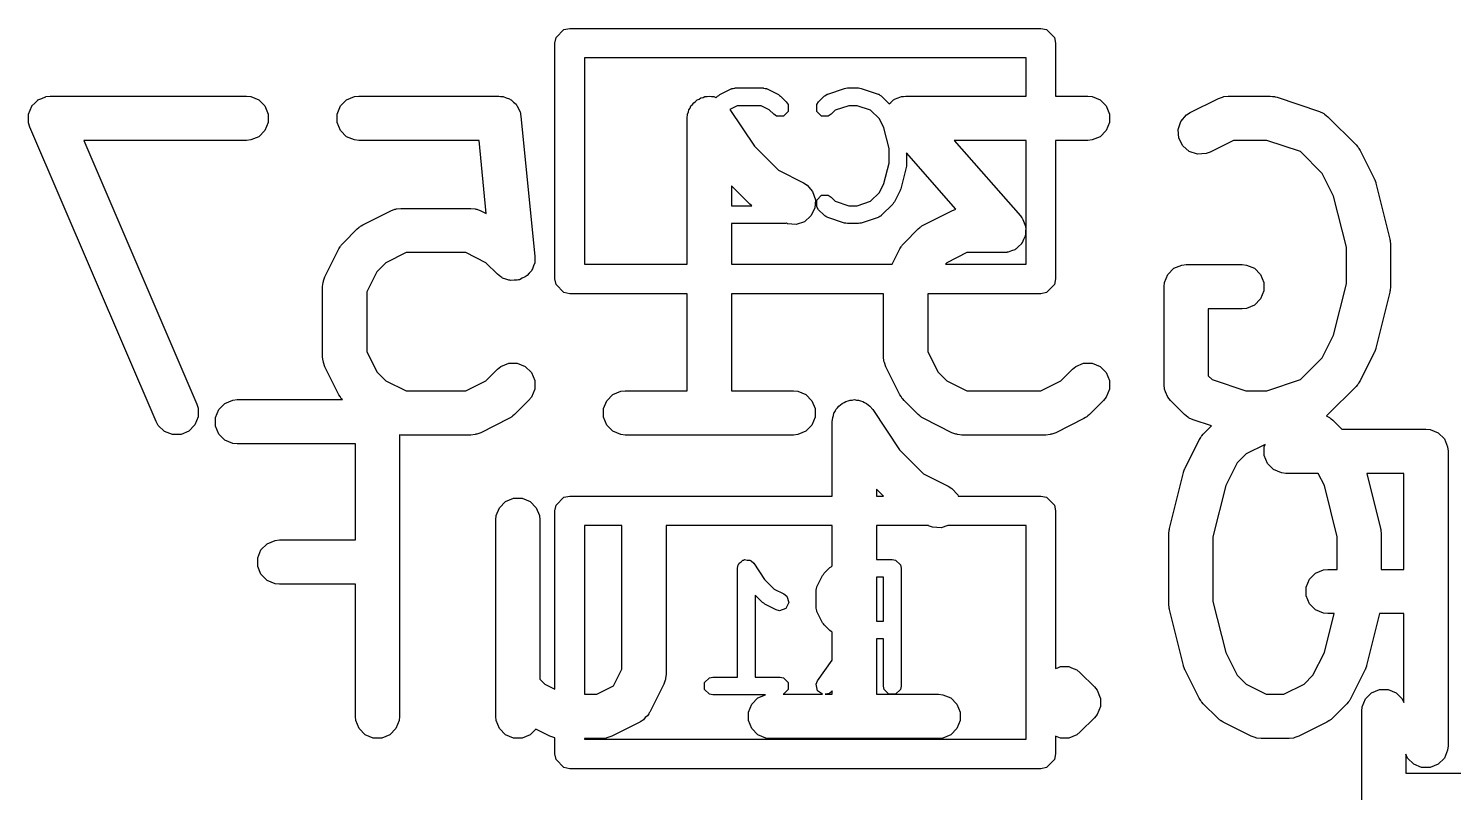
# Model space of a CAD drawing. Header units: inches. Extents: x 4.98 to 6.65, y -4.98 to -3.32.
# Drawn here: x 5.4135 to 5.604, y -3.7143 to -3.6122 of the extents above; entities that cross this region are included whole.
import ezdxf

# ---------------------------------------------------------------- set-up
doc = ezdxf.new("R2010")
doc.units = ezdxf.units.IN
doc.header["$MEASUREMENT"] = 0
doc.layers.add('BLACK', color=250, linetype='CONTINUOUS')

msp = doc.modelspace()

# ---------------------------------------------------------------- linework, layer by layer
at = {"layer": 'BLACK', "linetype": 'CONTINUOUS'}
for p, q in [((5.48386, -3.61417), (5.48401, -3.61342)), ((5.48401, -3.61342), (5.48507, -3.61235)), ((5.48507, -3.61235), (5.48583, -3.6122)), ((5.48583, -3.6122), (5.54882, -3.6122)), ((5.54882, -3.6122), (5.54957, -3.61235)), ((5.54957, -3.61235), (5.55064, -3.61342)), ((5.55064, -3.61342), (5.55079, -3.61417)), ((5.48386, -3.64567), (5.48386, -3.61417)), ((5.55079, -3.61417), (5.55079, -3.62125)), ((5.4878, -3.61614), (5.4878, -3.6437)), ((5.54685, -3.61614), (5.4878, -3.61614)), ((5.54685, -3.62125), (5.54685, -3.61614)), ((5.41526, -3.62154), (5.41577, -3.62132)), ((5.41577, -3.62132), (5.41579, -3.62132)), ((5.41579, -3.62132), (5.41581, -3.62131)), ((5.41581, -3.62131), (5.41639, -3.62125)), ((5.41639, -3.62125), (5.44263, -3.62125)), ((5.44263, -3.62125), (5.44321, -3.62131)), ((5.44321, -3.62131), (5.44427, -3.62175)), ((5.45599, -3.62175), (5.45705, -3.62131)), ((5.45705, -3.62131), (5.45763, -3.62125)), ((5.45763, -3.62125), (5.47638, -3.62125)), ((5.47638, -3.62125), (5.47659, -3.62127)), ((5.47659, -3.62127), (5.47666, -3.62127)), ((5.47666, -3.62127), (5.47673, -3.62129)), ((5.47673, -3.62129), (5.47695, -3.62131)), ((5.47695, -3.62131), (5.47735, -3.62147)), ((5.50337, -3.62148), (5.50366, -3.62142)), ((5.50366, -3.62142), (5.50392, -3.62131)), ((5.50392, -3.62131), (5.50422, -3.62131)), ((5.50422, -3.62131), (5.5045, -3.62125)), ((5.5045, -3.62125), (5.50479, -3.62131)), ((5.50479, -3.62131), (5.50508, -3.62131)), ((5.50508, -3.62131), (5.50535, -3.62142)), ((5.50535, -3.62142), (5.50543, -3.62144)), ((5.50543, -3.62144), (5.50561, -3.62125)), ((5.50561, -3.62125), (5.50577, -3.62115)), ((5.50577, -3.62115), (5.50592, -3.62103)), ((5.50592, -3.62103), (5.50742, -3.62028)), ((5.50742, -3.62028), (5.50748, -3.62026)), ((5.50748, -3.62026), (5.5075, -3.62024)), ((5.5075, -3.62024), (5.50768, -3.62021)), ((5.50768, -3.62021), (5.50787, -3.62016)), ((5.50787, -3.62016), (5.50789, -3.62017)), ((5.50789, -3.62017), (5.50795, -3.62015)), ((5.50795, -3.62015), (5.5117, -3.62015)), ((5.5117, -3.62015), (5.51176, -3.62017)), ((5.51176, -3.62017), (5.51178, -3.62016)), ((5.51178, -3.62016), (5.51196, -3.62021)), ((5.51196, -3.62021), (5.51215, -3.62024)), ((5.51215, -3.62024), (5.51217, -3.62026)), ((5.51217, -3.62026), (5.51223, -3.62028)), ((5.51223, -3.62028), (5.51373, -3.62103)), ((5.51373, -3.62103), (5.51388, -3.62115)), ((5.51388, -3.62115), (5.51403, -3.62125)), ((5.51403, -3.62125), (5.51478, -3.622)), ((5.51911, -3.622), (5.51986, -3.62125)), ((5.51986, -3.62125), (5.51991, -3.62122)), ((5.51991, -3.62122), (5.51992, -3.62119)), ((5.51992, -3.62119), (5.52009, -3.6211)), ((5.52009, -3.6211), (5.52025, -3.62099)), ((5.52025, -3.62099), (5.52027, -3.62099)), ((5.52027, -3.62099), (5.52032, -3.62097)), ((5.52032, -3.62097), (5.52257, -3.62022)), ((5.52257, -3.62022), (5.52276, -3.62019)), ((5.52276, -3.62019), (5.52295, -3.62015)), ((5.52295, -3.62015), (5.52445, -3.62015)), ((5.52445, -3.62015), (5.52463, -3.62019)), ((5.52463, -3.62019), (5.52482, -3.62022)), ((5.52482, -3.62022), (5.52707, -3.62097)), ((5.52707, -3.62097), (5.52712, -3.62099)), ((5.52712, -3.62099), (5.52715, -3.62099)), ((5.52715, -3.62099), (5.52731, -3.6211)), ((5.52731, -3.6211), (5.52747, -3.62119)), ((5.52747, -3.62119), (5.52748, -3.62122)), ((5.52748, -3.62122), (5.52753, -3.62125)), ((5.52753, -3.62125), (5.52856, -3.62227)), ((5.52973, -3.62149), (5.53017, -3.62131)), ((5.53017, -3.62131), (5.53031, -3.6213)), ((5.53031, -3.6213), (5.53036, -3.62128)), ((5.53036, -3.62128), (5.53044, -3.62128)), ((5.53044, -3.62128), (5.53075, -3.62125)), ((5.53075, -3.62125), (5.54685, -3.62125)), ((5.55079, -3.62125), (5.55512, -3.62125)), ((5.55512, -3.62125), (5.55569, -3.62131)), ((5.55569, -3.62131), (5.55676, -3.62175)), ((5.57255, -3.62156), (5.57309, -3.62136)), ((5.57309, -3.62136), (5.57319, -3.62135)), ((5.57319, -3.62135), (5.57329, -3.62131)), ((5.57329, -3.62131), (5.57387, -3.62125)), ((5.57387, -3.62125), (5.57949, -3.62125)), ((5.57949, -3.62125), (5.57978, -3.62128)), ((5.57978, -3.62128), (5.57986, -3.62128)), ((5.57986, -3.62128), (5.57996, -3.6213)), ((5.57996, -3.6213), (5.58007, -3.62131)), ((5.58007, -3.62131), (5.58014, -3.62134)), ((5.58014, -3.62134), (5.58042, -3.6214)), ((5.58042, -3.6214), (5.58605, -3.62328)), ((5.41349, -3.62363), (5.4137, -3.62311)), ((5.4137, -3.62311), (5.41391, -3.6226)), ((5.41391, -3.6226), (5.41392, -3.62258)), ((5.41392, -3.62258), (5.41393, -3.62256)), ((5.41393, -3.62256), (5.41432, -3.62217)), ((5.41432, -3.62217), (5.41472, -3.62177)), ((5.41472, -3.62177), (5.41473, -3.62176)), ((5.41473, -3.62176), (5.41474, -3.62175)), ((5.41474, -3.62175), (5.41526, -3.62154)), ((5.44427, -3.62175), (5.44509, -3.62256)), ((5.44509, -3.62256), (5.44553, -3.62363)), ((5.45473, -3.62363), (5.45518, -3.62256)), ((5.45518, -3.62256), (5.45599, -3.62175)), ((5.47735, -3.62147), (5.47777, -3.6216)), ((5.47777, -3.6216), (5.47788, -3.62169)), ((5.47788, -3.62169), (5.47802, -3.62175)), ((5.47802, -3.62175), (5.47832, -3.62206)), ((5.47832, -3.62206), (5.47866, -3.62233)), ((5.47866, -3.62233), (5.47873, -3.62246)), ((5.47873, -3.62246), (5.47883, -3.62256)), ((5.47883, -3.62256), (5.479, -3.62296)), ((5.479, -3.62296), (5.4792, -3.62334)), ((5.50172, -3.62336), (5.50177, -3.62307)), ((5.50177, -3.62307), (5.50193, -3.62283)), ((5.50193, -3.62283), (5.50204, -3.62256)), ((5.50204, -3.62256), (5.50225, -3.62236)), ((5.50225, -3.62236), (5.50241, -3.62212)), ((5.50241, -3.62212), (5.50265, -3.62195)), ((5.50265, -3.62195), (5.50286, -3.62175)), ((5.50286, -3.62175), (5.50313, -3.62164)), ((5.50313, -3.62164), (5.50337, -3.62148)), ((5.50823, -3.62252), (5.50725, -3.62301)), ((5.50725, -3.62301), (5.51054, -3.62795)), ((5.51142, -3.62252), (5.50823, -3.62252)), ((5.5125, -3.62306), (5.51142, -3.62252)), ((5.51311, -3.62367), (5.5125, -3.62306)), ((5.51504, -3.62329), (5.5144, -3.62393)), ((5.51478, -3.622), (5.51504, -3.62238)), ((5.51504, -3.62238), (5.51504, -3.62329)), ((5.51886, -3.62238), (5.51911, -3.622)), ((5.51886, -3.62329), (5.51886, -3.62238)), ((5.5195, -3.62393), (5.51886, -3.62329)), ((5.52134, -3.62312), (5.52078, -3.62367)), ((5.52314, -3.62252), (5.52134, -3.62312)), ((5.52426, -3.62252), (5.52314, -3.62252)), ((5.52606, -3.62312), (5.52426, -3.62252)), ((5.52723, -3.62429), (5.52606, -3.62312)), ((5.52856, -3.62227), (5.52877, -3.62209)), ((5.52877, -3.62209), (5.52911, -3.62175)), ((5.52911, -3.62175), (5.5292, -3.62171)), ((5.5292, -3.62171), (5.52927, -3.62165)), ((5.52927, -3.62165), (5.52973, -3.62149)), ((5.55676, -3.62175), (5.55757, -3.62256)), ((5.55757, -3.62256), (5.55801, -3.62363)), ((5.5688, -3.62344), (5.57255, -3.62156)), ((5.58605, -3.62328), (5.58658, -3.62351)), ((5.41348, -3.62366), (5.41349, -3.62365)), ((5.41349, -3.62422), (5.41348, -3.62366)), ((5.41349, -3.62365), (5.41349, -3.62363)), ((5.41349, -3.62478), (5.41349, -3.62422)), ((5.4135, -3.6248), (5.41349, -3.62478)), ((5.4135, -3.62482), (5.4135, -3.6248)), ((5.41367, -3.62537), (5.4135, -3.62482)), ((5.44553, -3.62478), (5.44509, -3.62585)), ((5.44553, -3.62363), (5.44553, -3.62478)), ((5.45473, -3.62478), (5.45473, -3.62363)), ((5.45518, -3.62585), (5.45473, -3.62478)), ((5.4792, -3.62334), (5.47925, -3.62356)), ((5.47925, -3.62356), (5.47927, -3.62363)), ((5.47927, -3.62363), (5.47927, -3.6237)), ((5.47927, -3.6237), (5.47932, -3.62391)), ((5.47932, -3.62391), (5.48119, -3.64266)), ((5.50155, -3.6242), (5.5016, -3.62363)), ((5.50155, -3.62421), (5.50155, -3.6242)), ((5.50155, -3.6242), (5.50155, -3.6242)), ((5.50155, -3.6242), (5.50155, -3.6242)), ((5.50155, -3.6437), (5.50155, -3.62421)), ((5.5016, -3.62363), (5.50172, -3.62336)), ((5.5135, -3.62393), (5.51311, -3.62367)), ((5.5144, -3.62393), (5.5135, -3.62393)), ((5.5204, -3.62393), (5.5195, -3.62393)), ((5.52078, -3.62367), (5.5204, -3.62393)), ((5.52783, -3.6255), (5.52723, -3.62429)), ((5.55801, -3.62478), (5.55757, -3.62585)), ((5.55801, -3.62363), (5.55801, -3.62478)), ((5.56719, -3.62571), (5.56755, -3.62462)), ((5.56755, -3.62462), (5.56831, -3.62375)), ((5.56831, -3.62375), (5.5688, -3.62344)), ((5.58658, -3.62351), (5.58666, -3.62358)), ((5.58666, -3.62358), (5.58675, -3.62363)), ((5.58675, -3.62363), (5.5872, -3.62399)), ((5.5872, -3.62399), (5.59095, -3.62774)), ((5.43054, -3.66474), (5.41367, -3.62537)), ((5.44321, -3.6271), (5.44263, -3.62716)), ((5.44427, -3.62666), (5.44321, -3.6271)), ((5.44509, -3.62585), (5.44427, -3.62666)), ((5.45599, -3.62666), (5.45518, -3.62585)), ((5.45705, -3.6271), (5.45599, -3.62666)), ((5.45763, -3.62716), (5.45705, -3.6271)), ((5.52852, -3.62823), (5.52783, -3.6255)), ((5.55569, -3.6271), (5.55512, -3.62716)), ((5.55676, -3.62666), (5.55569, -3.6271)), ((5.55757, -3.62585), (5.55676, -3.62666)), ((5.56727, -3.62686), (5.56719, -3.62571)), ((5.56778, -3.62789), (5.56727, -3.62686)), ((5.44263, -3.62716), (5.42086, -3.62716)), ((5.42086, -3.62716), (5.43597, -3.66241)), ((5.47371, -3.62716), (5.45763, -3.62716)), ((5.47468, -3.63693), (5.47371, -3.62716)), ((5.51054, -3.62795), (5.51375, -3.63115)), ((5.52852, -3.63019), (5.52852, -3.62823)), ((5.53746, -3.63636), (5.53088, -3.62884)), ((5.53088, -3.62884), (5.53088, -3.63033)), ((5.53725, -3.62716), (5.54609, -3.63726)), ((5.54685, -3.62716), (5.53725, -3.62716)), ((5.54685, -3.6437), (5.54685, -3.62716)), ((5.55512, -3.62716), (5.55079, -3.62716)), ((5.55079, -3.62716), (5.55079, -3.64567)), ((5.56865, -3.62865), (5.56778, -3.62789)), ((5.56975, -3.62901), (5.56865, -3.62865)), ((5.5709, -3.62893), (5.56975, -3.62901)), ((5.57144, -3.62872), (5.5709, -3.62893)), ((5.57456, -3.62716), (5.57144, -3.62872)), ((5.57901, -3.62716), (5.57456, -3.62716)), ((5.58352, -3.62866), (5.57901, -3.62716)), ((5.58644, -3.63158), (5.58352, -3.62866)), ((5.59095, -3.62774), (5.59114, -3.62797)), ((5.59114, -3.62797), (5.5912, -3.62802)), ((5.5912, -3.62802), (5.59125, -3.62811)), ((5.59125, -3.62811), (5.59132, -3.62819)), ((5.59132, -3.62819), (5.59135, -3.62826)), ((5.59135, -3.62826), (5.5915, -3.62851)), ((5.5915, -3.62851), (5.59338, -3.63226)), ((5.52783, -3.63292), (5.52852, -3.63019)), ((5.53084, -3.63062), (5.53009, -3.63362)), ((5.53085, -3.63048), (5.53084, -3.63062)), ((5.53088, -3.63033), (5.53085, -3.63048)), ((5.51375, -3.63115), (5.51707, -3.63281)), ((5.51707, -3.63281), (5.51756, -3.63312)), ((5.58795, -3.63461), (5.58644, -3.63158)), ((5.59338, -3.63226), (5.5934, -3.6323)), ((5.5934, -3.6323), (5.59341, -3.63232)), ((5.59341, -3.63232), (5.59349, -3.63256)), ((5.59349, -3.63256), (5.59359, -3.6328)), ((5.59359, -3.6328), (5.59359, -3.63282)), ((5.59359, -3.63282), (5.5936, -3.63286)), ((5.5936, -3.63286), (5.59548, -3.64036)), ((5.50991, -3.63567), (5.50745, -3.63321)), ((5.50745, -3.63321), (5.50745, -3.6359)), ((5.51756, -3.63312), (5.51831, -3.63399)), ((5.51831, -3.63399), (5.51868, -3.63508)), ((5.51886, -3.63513), (5.5195, -3.63449)), ((5.5195, -3.63449), (5.5204, -3.63449)), ((5.5204, -3.63449), (5.52078, -3.63475)), ((5.52078, -3.63475), (5.52134, -3.6353)), ((5.52606, -3.6353), (5.52723, -3.63413)), ((5.52723, -3.63413), (5.52783, -3.63292)), ((5.53, -3.63386), (5.52925, -3.63536)), ((5.53004, -3.63374), (5.53, -3.63386)), ((5.53009, -3.63362), (5.53004, -3.63374)), ((5.58966, -3.64144), (5.58795, -3.63461)), ((5.45818, -3.63844), (5.46193, -3.63656)), ((5.46193, -3.63656), (5.46247, -3.63636)), ((5.46247, -3.63636), (5.46258, -3.63635)), ((5.46258, -3.63635), (5.46268, -3.63631)), ((5.46268, -3.63631), (5.46325, -3.63625)), ((5.46325, -3.63625), (5.47263, -3.63625)), ((5.47263, -3.63625), (5.4732, -3.63631)), ((5.4732, -3.63631), (5.4733, -3.63635)), ((5.4733, -3.63635), (5.47341, -3.63636)), ((5.47341, -3.63636), (5.47395, -3.63656)), ((5.47395, -3.63656), (5.47468, -3.63693)), ((5.50745, -3.6359), (5.51018, -3.6359)), ((5.51014, -3.63585), (5.50991, -3.63567)), ((5.51018, -3.6359), (5.51014, -3.63585)), ((5.5186, -3.63623), (5.51808, -3.63726)), ((5.51868, -3.63508), (5.5186, -3.63623)), ((5.51886, -3.63604), (5.51886, -3.63513)), ((5.51911, -3.63642), (5.51886, -3.63604)), ((5.51986, -3.63717), (5.51911, -3.63642)), ((5.52134, -3.6353), (5.52314, -3.6359)), ((5.52314, -3.6359), (5.52426, -3.6359)), ((5.52426, -3.6359), (5.52606, -3.6353)), ((5.52903, -3.63567), (5.52753, -3.63717)), ((5.52914, -3.63551), (5.52903, -3.63567)), ((5.52925, -3.63536), (5.52914, -3.63551)), ((5.53318, -3.63844), (5.53692, -3.63656)), ((5.53692, -3.63656), (5.53746, -3.63636)), ((5.45794, -3.63859), (5.45818, -3.63844)), ((5.5147, -3.63826), (5.50745, -3.63826)), ((5.50745, -3.63826), (5.50745, -3.6437)), ((5.51481, -3.63824), (5.5147, -3.63826)), ((5.51497, -3.6383), (5.51481, -3.63824)), ((5.51612, -3.63838), (5.51497, -3.6383)), ((5.51721, -3.63802), (5.51612, -3.63838)), ((5.51808, -3.63726), (5.51721, -3.63802)), ((5.51991, -3.6372), (5.51986, -3.63717)), ((5.51992, -3.63723), (5.51991, -3.6372)), ((5.52009, -3.63732), (5.51992, -3.63723)), ((5.52025, -3.63743), (5.52009, -3.63732)), ((5.52027, -3.63743), (5.52025, -3.63743)), ((5.52032, -3.63745), (5.52027, -3.63743)), ((5.52257, -3.6382), (5.52032, -3.63745)), ((5.52276, -3.63823), (5.52257, -3.6382)), ((5.52295, -3.63826), (5.52276, -3.63823)), ((5.52445, -3.63826), (5.52295, -3.63826)), ((5.52463, -3.63823), (5.52445, -3.63826)), ((5.52482, -3.6382), (5.52463, -3.63823)), ((5.52707, -3.63745), (5.52482, -3.6382)), ((5.52712, -3.63743), (5.52707, -3.63745)), ((5.52715, -3.63743), (5.52712, -3.63743)), ((5.52731, -3.63732), (5.52715, -3.63743)), ((5.52747, -3.63723), (5.52731, -3.63732)), ((5.52748, -3.6372), (5.52747, -3.63723)), ((5.52753, -3.63717), (5.52748, -3.6372)), ((5.53293, -3.63859), (5.53318, -3.63844)), ((5.54609, -3.63726), (5.54627, -3.63751)), ((5.54627, -3.63751), (5.54632, -3.63756)), ((5.54632, -3.63756), (5.54635, -3.63762)), ((5.54635, -3.63762), (5.54643, -3.63773)), ((5.54643, -3.63773), (5.54658, -3.63818)), ((5.54658, -3.63818), (5.54677, -3.63863)), ((5.45554, -3.64087), (5.45742, -3.63899)), ((5.45742, -3.63899), (5.45764, -3.6388)), ((5.45764, -3.6388), (5.45769, -3.63875)), ((5.45769, -3.63875), (5.45778, -3.63869)), ((5.45778, -3.63869), (5.45786, -3.63862)), ((5.45786, -3.63862), (5.45794, -3.63859)), ((5.53053, -3.64087), (5.53241, -3.63899)), ((5.53241, -3.63899), (5.53263, -3.6388)), ((5.53263, -3.6388), (5.53269, -3.63875)), ((5.53269, -3.63875), (5.53277, -3.63869)), ((5.53277, -3.63869), (5.53286, -3.63862)), ((5.53286, -3.63862), (5.53293, -3.63859)), ((5.54651, -3.6404), (5.54632, -3.64084)), ((5.54672, -3.63997), (5.54651, -3.6404)), ((5.54673, -3.63987), (5.54672, -3.63997)), ((5.54677, -3.63978), (5.54673, -3.63987)), ((5.54677, -3.63863), (5.54677, -3.63873)), ((5.54677, -3.63873), (5.5468, -3.63882)), ((5.5468, -3.63882), (5.54677, -3.6393)), ((5.54677, -3.6393), (5.54677, -3.63978)), ((5.59548, -3.64036), (5.59549, -3.64046)), ((5.59549, -3.64046), (5.59551, -3.6405)), ((5.45311, -3.64538), (5.45499, -3.64163)), ((5.45499, -3.64163), (5.45515, -3.64138)), ((5.45515, -3.64138), (5.45518, -3.64131)), ((5.45518, -3.64131), (5.45524, -3.64123)), ((5.45524, -3.64123), (5.4553, -3.64114)), ((5.4553, -3.64114), (5.45536, -3.64109)), ((5.45536, -3.64109), (5.45554, -3.64087)), ((5.46395, -3.64216), (5.46125, -3.64351)), ((5.47193, -3.64216), (5.46395, -3.64216)), ((5.47463, -3.64351), (5.47193, -3.64216)), ((5.52895, -3.6437), (5.52998, -3.64163)), ((5.52998, -3.64163), (5.53014, -3.64138)), ((5.53014, -3.64138), (5.53017, -3.64131)), ((5.53017, -3.64131), (5.53023, -3.64123)), ((5.53023, -3.64123), (5.53029, -3.64114)), ((5.53029, -3.64114), (5.53035, -3.64109)), ((5.53035, -3.64109), (5.53053, -3.64087)), ((5.53894, -3.64216), (5.53624, -3.64351)), ((5.54387, -3.64216), (5.53894, -3.64216)), ((5.54417, -3.64213), (5.54387, -3.64216)), ((5.54425, -3.64213), (5.54417, -3.64213)), ((5.5443, -3.64211), (5.54425, -3.64213)), ((5.54445, -3.6421), (5.5443, -3.64211)), ((5.54489, -3.64192), (5.54445, -3.6421)), ((5.54534, -3.64176), (5.54489, -3.64192)), ((5.54542, -3.6417), (5.54534, -3.64176)), ((5.54551, -3.64166), (5.54542, -3.6417)), ((5.54585, -3.64132), (5.54551, -3.64166)), ((5.54621, -3.641), (5.54585, -3.64132)), ((5.54625, -3.64091), (5.54621, -3.641)), ((5.54632, -3.64084), (5.54625, -3.64091)), ((5.58966, -3.64634), (5.58966, -3.64144)), ((5.59551, -3.6405), (5.59553, -3.64072)), ((5.59553, -3.64072), (5.59556, -3.64093)), ((5.59556, -3.64093), (5.59556, -3.64098)), ((5.59556, -3.64098), (5.59557, -3.64108)), ((5.59557, -3.64108), (5.59557, -3.6467)), ((5.46125, -3.64351), (5.46006, -3.6447)), ((5.47616, -3.64504), (5.47463, -3.64351)), ((5.48098, -3.64393), (5.48086, -3.64434)), ((5.48115, -3.64353), (5.48098, -3.64393)), ((5.48119, -3.64324), (5.48115, -3.64338)), ((5.48115, -3.64338), (5.48115, -3.64353)), ((5.48119, -3.64266), (5.48119, -3.64324)), ((5.4878, -3.6437), (5.50155, -3.6437)), ((5.50745, -3.6437), (5.52895, -3.6437)), ((5.53624, -3.64351), (5.53605, -3.6437)), ((5.53605, -3.6437), (5.54685, -3.6437)), ((5.56579, -3.64506), (5.5666, -3.64425)), ((5.5666, -3.64425), (5.56767, -3.64381)), ((5.56767, -3.64381), (5.56824, -3.64375)), ((5.56824, -3.64375), (5.57574, -3.64375)), ((5.57574, -3.64375), (5.57632, -3.64381)), ((5.57632, -3.64381), (5.57738, -3.64425)), ((5.57738, -3.64425), (5.5782, -3.64506)), ((5.4528, -3.6467), (5.45286, -3.64613)), ((5.45286, -3.64613), (5.4529, -3.64603)), ((5.4529, -3.64603), (5.45291, -3.64592)), ((5.45291, -3.64592), (5.45311, -3.64538)), ((5.46006, -3.6447), (5.45871, -3.6474)), ((5.47661, -3.64541), (5.47616, -3.64504)), ((5.47675, -3.64547), (5.47661, -3.64541)), ((5.47686, -3.64556), (5.47675, -3.64547)), ((5.47728, -3.64568), (5.47686, -3.64556)), ((5.47768, -3.64585), (5.47728, -3.64568)), ((5.47783, -3.64585), (5.47768, -3.64585)), ((5.47797, -3.64589), (5.47783, -3.64585)), ((5.4784, -3.64585), (5.47797, -3.64589)), ((5.47883, -3.64585), (5.4784, -3.64585)), ((5.47897, -3.64579), (5.47883, -3.64585)), ((5.47911, -3.64578), (5.47897, -3.64579)), ((5.47949, -3.64557), (5.47911, -3.64578)), ((5.47989, -3.64541), (5.47949, -3.64557)), ((5.48, -3.6453), (5.47989, -3.64541)), ((5.48013, -3.64523), (5.48, -3.6453)), ((5.4804, -3.6449), (5.48013, -3.64523)), ((5.48071, -3.64459), (5.4804, -3.6449)), ((5.48076, -3.64446), (5.48071, -3.64459)), ((5.48086, -3.64434), (5.48076, -3.64446)), ((5.48401, -3.64642), (5.48386, -3.64567)), ((5.55079, -3.64567), (5.55064, -3.64642)), ((5.56529, -3.6467), (5.56535, -3.64613)), ((5.56535, -3.64613), (5.56579, -3.64506)), ((5.5782, -3.64506), (5.57864, -3.64613)), ((5.57864, -3.64613), (5.57864, -3.64728)), ((5.4528, -3.65608), (5.4528, -3.6467)), ((5.45871, -3.6474), (5.45871, -3.65538)), ((5.48507, -3.64749), (5.48401, -3.64642)), ((5.48583, -3.64764), (5.48507, -3.64749)), ((5.50155, -3.64764), (5.48583, -3.64764)), ((5.50155, -3.66062), (5.50155, -3.64764)), ((5.52779, -3.64764), (5.50745, -3.64764)), ((5.50745, -3.64764), (5.50745, -3.66062)), ((5.52779, -3.65608), (5.52779, -3.64764)), ((5.54882, -3.64764), (5.5337, -3.64764)), ((5.5337, -3.64764), (5.5337, -3.65538)), ((5.54957, -3.64749), (5.54882, -3.64764)), ((5.55064, -3.64642), (5.54957, -3.64749)), ((5.56529, -3.65983), (5.56529, -3.6467)), ((5.57864, -3.64728), (5.5782, -3.64834)), ((5.58795, -3.65317), (5.58966, -3.64634)), ((5.59548, -3.64742), (5.5936, -3.65492)), ((5.59549, -3.64732), (5.59548, -3.64742)), ((5.59551, -3.64728), (5.59549, -3.64732)), ((5.59553, -3.64706), (5.59551, -3.64728)), ((5.59556, -3.64685), (5.59553, -3.64706)), ((5.59557, -3.6467), (5.59556, -3.6468)), ((5.59556, -3.6468), (5.59556, -3.64685)), ((5.57574, -3.64966), (5.57119, -3.64966)), ((5.57119, -3.64966), (5.57119, -3.6586)), ((5.57632, -3.6496), (5.57574, -3.64966)), ((5.57738, -3.64916), (5.57632, -3.6496)), ((5.5782, -3.64834), (5.57738, -3.64916)), ((5.58644, -3.6562), (5.58795, -3.65317)), ((5.45871, -3.65538), (5.46006, -3.65808)), ((5.5337, -3.65538), (5.53505, -3.65808)), ((5.59338, -3.65552), (5.5915, -3.65927)), ((5.5934, -3.65548), (5.59338, -3.65552)), ((5.59341, -3.65546), (5.5934, -3.65548)), ((5.59349, -3.65522), (5.59341, -3.65546)), ((5.59359, -3.65498), (5.59349, -3.65522)), ((5.5936, -3.65492), (5.59359, -3.65496)), ((5.59359, -3.65496), (5.59359, -3.65498)), ((5.45286, -3.65665), (5.4528, -3.65608)), ((5.4529, -3.65675), (5.45286, -3.65665)), ((5.45291, -3.65686), (5.4529, -3.65675)), ((5.45311, -3.6574), (5.45291, -3.65686)), ((5.45499, -3.66115), (5.45311, -3.6574)), ((5.47616, -3.65774), (5.47661, -3.65737)), ((5.47661, -3.65737), (5.47768, -3.65693)), ((5.47768, -3.65693), (5.47883, -3.65693)), ((5.47883, -3.65693), (5.47989, -3.65737)), ((5.47989, -3.65737), (5.48071, -3.65819)), ((5.52785, -3.65665), (5.52779, -3.65608)), ((5.52789, -3.65675), (5.52785, -3.65665)), ((5.5279, -3.65686), (5.52789, -3.65675)), ((5.52811, -3.6574), (5.5279, -3.65686)), ((5.52998, -3.66115), (5.52811, -3.6574)), ((5.55303, -3.65774), (5.55348, -3.65737)), ((5.55348, -3.65737), (5.55454, -3.65693)), ((5.55454, -3.65693), (5.55569, -3.65693)), ((5.55569, -3.65693), (5.55676, -3.65737)), ((5.55676, -3.65737), (5.55757, -3.65819)), ((5.58352, -3.65912), (5.58644, -3.6562)), ((5.46006, -3.65808), (5.46125, -3.65927)), ((5.46125, -3.65927), (5.46395, -3.66062)), ((5.47193, -3.66062), (5.47463, -3.65927)), ((5.47463, -3.65927), (5.47616, -3.65774)), ((5.48071, -3.65819), (5.48115, -3.65925)), ((5.48115, -3.65925), (5.48115, -3.6604)), ((5.53505, -3.65808), (5.53624, -3.65927)), ((5.53624, -3.65927), (5.53894, -3.66062)), ((5.5488, -3.66062), (5.55149, -3.65927)), ((5.55149, -3.65927), (5.55303, -3.65774)), ((5.55757, -3.65819), (5.55801, -3.65925)), ((5.55801, -3.65925), (5.55801, -3.6604)), ((5.57119, -3.6586), (5.57171, -3.65912)), ((5.57171, -3.65912), (5.57622, -3.66062)), ((5.57901, -3.66062), (5.58352, -3.65912)), ((5.59135, -3.65952), (5.59132, -3.65959)), ((5.5915, -3.65927), (5.59135, -3.65952)), ((5.45515, -3.66139), (5.45499, -3.66115)), ((5.45518, -3.66147), (5.45515, -3.66139)), ((5.46395, -3.66062), (5.47193, -3.66062)), ((5.48115, -3.6604), (5.48071, -3.66147)), ((5.4908, -3.66194), (5.49161, -3.66112)), ((5.49161, -3.66112), (5.49267, -3.66068)), ((5.49267, -3.66068), (5.49325, -3.66062)), ((5.49325, -3.66062), (5.50155, -3.66062)), ((5.50745, -3.66062), (5.51575, -3.66062)), ((5.51575, -3.66062), (5.51632, -3.66068)), ((5.51632, -3.66068), (5.51739, -3.66112)), ((5.51739, -3.66112), (5.5182, -3.66194)), ((5.53014, -3.66139), (5.52998, -3.66115)), ((5.53017, -3.66147), (5.53014, -3.66139)), ((5.53894, -3.66062), (5.5488, -3.66062)), ((5.55801, -3.6604), (5.55757, -3.66147)), ((5.56535, -3.6604), (5.56529, -3.65983)), ((5.5655, -3.66077), (5.56535, -3.6604)), ((5.56579, -3.66147), (5.5655, -3.66077)), ((5.57622, -3.66062), (5.57901, -3.66062)), ((5.59095, -3.66004), (5.5872, -3.66379)), ((5.59114, -3.65981), (5.59095, -3.66004)), ((5.5912, -3.65976), (5.59114, -3.65981)), ((5.59125, -3.65967), (5.5912, -3.65976)), ((5.59132, -3.65959), (5.59125, -3.65967)), ((5.43597, -3.66241), (5.43615, -3.66296)), ((5.43615, -3.66296), (5.43616, -3.66412)), ((5.4385, -3.66418), (5.43894, -3.66312)), ((5.43894, -3.66312), (5.43975, -3.6623)), ((5.43975, -3.6623), (5.44082, -3.66186)), ((5.44082, -3.66186), (5.44139, -3.6618)), ((5.44139, -3.6618), (5.45545, -3.6618)), ((5.45524, -3.66155), (5.45518, -3.66147)), ((5.4553, -3.66164), (5.45524, -3.66155)), ((5.45536, -3.66169), (5.4553, -3.66164)), ((5.45545, -3.6618), (5.45536, -3.66169)), ((5.48034, -3.66191), (5.47847, -3.66379)), ((5.48071, -3.66147), (5.48034, -3.66191)), ((5.49035, -3.663), (5.4908, -3.66194)), ((5.49035, -3.66415), (5.49035, -3.663)), ((5.5182, -3.66194), (5.51864, -3.663)), ((5.51864, -3.663), (5.51864, -3.66415)), ((5.52132, -3.66338), (5.52143, -3.66312)), ((5.52143, -3.66312), (5.52164, -3.66291)), ((5.52164, -3.66291), (5.5218, -3.66267)), ((5.5218, -3.66267), (5.52204, -3.66251)), ((5.52204, -3.66251), (5.52224, -3.6623)), ((5.52224, -3.6623), (5.52251, -3.66219)), ((5.52251, -3.66219), (5.52276, -3.66203)), ((5.52276, -3.66203), (5.52304, -3.66197)), ((5.52304, -3.66197), (5.52331, -3.66186)), ((5.52331, -3.66186), (5.5236, -3.66186)), ((5.5236, -3.66186), (5.52389, -3.6618)), ((5.52389, -3.6618), (5.52417, -3.66186)), ((5.52417, -3.66186), (5.52446, -3.66186)), ((5.52446, -3.66186), (5.52473, -3.66197)), ((5.52473, -3.66197), (5.52502, -3.66203)), ((5.52502, -3.66203), (5.52526, -3.66219)), ((5.52526, -3.66219), (5.52552, -3.6623)), ((5.52552, -3.6623), (5.52573, -3.66251)), ((5.52573, -3.66251), (5.52597, -3.66267)), ((5.52597, -3.66267), (5.52634, -3.66311)), ((5.52634, -3.66311), (5.52634, -3.66312)), ((5.52634, -3.66312), (5.52634, -3.66312)), ((5.52634, -3.66312), (5.52634, -3.66312)), ((5.52634, -3.66312), (5.52993, -3.6685)), ((5.53023, -3.66155), (5.53017, -3.66147)), ((5.53029, -3.66164), (5.53023, -3.66155)), ((5.53035, -3.66169), (5.53029, -3.66164)), ((5.53053, -3.66191), (5.53035, -3.66169)), ((5.53241, -3.66379), (5.53053, -3.66191)), ((5.55721, -3.66191), (5.55533, -3.66379)), ((5.55757, -3.66147), (5.55721, -3.66191)), ((5.56615, -3.66191), (5.56579, -3.66147)), ((5.56803, -3.66379), (5.56615, -3.66191)), ((5.43082, -3.66525), (5.43054, -3.66474)), ((5.43165, -3.66605), (5.43082, -3.66525)), ((5.43573, -3.66519), (5.43493, -3.66601)), ((5.43616, -3.66412), (5.43573, -3.66519)), ((5.4385, -3.66533), (5.4385, -3.66418)), ((5.4777, -3.66434), (5.47395, -3.66622)), ((5.47795, -3.66419), (5.4777, -3.66434)), ((5.47802, -3.66416), (5.47795, -3.66419)), ((5.4781, -3.66409), (5.47802, -3.66416)), ((5.47819, -3.66403), (5.4781, -3.66409)), ((5.47824, -3.66397), (5.47819, -3.66403)), ((5.47847, -3.66379), (5.47824, -3.66397)), ((5.4908, -3.66522), (5.49035, -3.66415)), ((5.49161, -3.66603), (5.4908, -3.66522)), ((5.5182, -3.66522), (5.51739, -3.66603)), ((5.51864, -3.66415), (5.5182, -3.66522)), ((5.52093, -3.66475), (5.52099, -3.66418)), ((5.52093, -3.66476), (5.52093, -3.66475)), ((5.52093, -3.66475), (5.52093, -3.66475)), ((5.52093, -3.66475), (5.52093, -3.66475)), ((5.52093, -3.6747), (5.52093, -3.66476)), ((5.52099, -3.66418), (5.5211, -3.66391)), ((5.5211, -3.66391), (5.52116, -3.66362)), ((5.52116, -3.66362), (5.52132, -3.66338)), ((5.53263, -3.66397), (5.53241, -3.66379)), ((5.53269, -3.66403), (5.53263, -3.66397)), ((5.53277, -3.66409), (5.53269, -3.66403)), ((5.53286, -3.66416), (5.53277, -3.66409)), ((5.53293, -3.66419), (5.53286, -3.66416)), ((5.53318, -3.66434), (5.53293, -3.66419)), ((5.53692, -3.66622), (5.53318, -3.66434)), ((5.55456, -3.66434), (5.55081, -3.66622)), ((5.55481, -3.66419), (5.55456, -3.66434)), ((5.55488, -3.66416), (5.55481, -3.66419)), ((5.55496, -3.66409), (5.55488, -3.66416)), ((5.55505, -3.66403), (5.55496, -3.66409)), ((5.5551, -3.66397), (5.55505, -3.66403)), ((5.55533, -3.66379), (5.5551, -3.66397)), ((5.56848, -3.66416), (5.56803, -3.66379)), ((5.56857, -3.6642), (5.56848, -3.66416)), ((5.56865, -3.66427), (5.56857, -3.6642)), ((5.56918, -3.6645), (5.56865, -3.66427)), ((5.57164, -3.66532), (5.56918, -3.6645)), ((5.5872, -3.66379), (5.587, -3.66395)), ((5.587, -3.66395), (5.58707, -3.66399)), ((5.58707, -3.66399), (5.58732, -3.66415)), ((5.58732, -3.66415), (5.58739, -3.66418)), ((5.58739, -3.66418), (5.58747, -3.66424)), ((5.58747, -3.66424), (5.58756, -3.6643)), ((5.58756, -3.6643), (5.58761, -3.66436)), ((5.58761, -3.66436), (5.58784, -3.66454)), ((5.58784, -3.66454), (5.58904, -3.66574)), ((5.43272, -3.66648), (5.43165, -3.66605)), ((5.43387, -3.66646), (5.43272, -3.66648)), ((5.43493, -3.66601), (5.43387, -3.66646)), ((5.43894, -3.6664), (5.4385, -3.66533)), ((5.43975, -3.66721), (5.43894, -3.6664)), ((5.46325, -3.66653), (5.4631, -3.66651)), ((5.4631, -3.66651), (5.4631, -3.70413)), ((5.47263, -3.66653), (5.46325, -3.66653)), ((5.4732, -3.66647), (5.47263, -3.66653)), ((5.4733, -3.66643), (5.4732, -3.66647)), ((5.47341, -3.66642), (5.4733, -3.66643)), ((5.47395, -3.66622), (5.47341, -3.66642)), ((5.49267, -3.66647), (5.49161, -3.66603)), ((5.49325, -3.66653), (5.49267, -3.66647)), ((5.51575, -3.66653), (5.49325, -3.66653)), ((5.51632, -3.66647), (5.51575, -3.66653)), ((5.51739, -3.66603), (5.51632, -3.66647)), ((5.53747, -3.66642), (5.53692, -3.66622)), ((5.53757, -3.66643), (5.53747, -3.66642)), ((5.53767, -3.66647), (5.53757, -3.66643)), ((5.53825, -3.66653), (5.53767, -3.66647)), ((5.54949, -3.66653), (5.53825, -3.66653)), ((5.55007, -3.66647), (5.54949, -3.66653)), ((5.55017, -3.66643), (5.55007, -3.66647)), ((5.55027, -3.66642), (5.55017, -3.66643)), ((5.55081, -3.66622), (5.55027, -3.66642)), ((5.56999, -3.66719), (5.57014, -3.66694)), ((5.57014, -3.66694), (5.57017, -3.66687)), ((5.57017, -3.66687), (5.57024, -3.66678)), ((5.57024, -3.66678), (5.5703, -3.6667)), ((5.5703, -3.6667), (5.57035, -3.66664)), ((5.57035, -3.66664), (5.57054, -3.66642)), ((5.57054, -3.66642), (5.57164, -3.66532)), ((5.58904, -3.66574), (5.6003, -3.66574)), ((5.6003, -3.66574), (5.60088, -3.6658)), ((5.60088, -3.6658), (5.60194, -3.66624)), ((5.60194, -3.66624), (5.60276, -3.66705)), ((5.60276, -3.66705), (5.6032, -3.66812)), ((5.44082, -3.66765), (5.43975, -3.66721)), ((5.44139, -3.66771), (5.44082, -3.66765)), ((5.45719, -3.66771), (5.44139, -3.66771)), ((5.45719, -3.68055), (5.45719, -3.66771)), ((5.52993, -3.6685), (5.53313, -3.6717)), ((5.56811, -3.67094), (5.56999, -3.66719)), ((5.57625, -3.66906), (5.57506, -3.67026)), ((5.57879, -3.66779), (5.57625, -3.66906)), ((5.57866, -3.66812), (5.57879, -3.66779)), ((5.57866, -3.66927), (5.57866, -3.66812)), ((5.6032, -3.66812), (5.60325, -3.66869)), ((5.60325, -3.66869), (5.60325, -3.70806)), ((5.5681, -3.67098), (5.56811, -3.67094)), ((5.57506, -3.67026), (5.57354, -3.67329)), ((5.5791, -3.67033), (5.57866, -3.66927)), ((5.57991, -3.67115), (5.5791, -3.67033)), ((5.53313, -3.6717), (5.53645, -3.67336)), ((5.56601, -3.67904), (5.56789, -3.67154)), ((5.56789, -3.67154), (5.5679, -3.6715)), ((5.5679, -3.6715), (5.56791, -3.67148)), ((5.56791, -3.67148), (5.568, -3.67124)), ((5.568, -3.67124), (5.56808, -3.67099)), ((5.56808, -3.67099), (5.5681, -3.67098)), ((5.58098, -3.67159), (5.57991, -3.67115)), ((5.58155, -3.67165), (5.58098, -3.67159)), ((5.5859, -3.67165), (5.58155, -3.67165)), ((5.58672, -3.67329), (5.5859, -3.67165)), ((5.59735, -3.67165), (5.59239, -3.67165)), ((5.59239, -3.67165), (5.59424, -3.67904)), ((5.59735, -3.68449), (5.59735, -3.67165)), ((5.48507, -3.67485), (5.48583, -3.6747)), ((5.48583, -3.6747), (5.52093, -3.6747)), ((5.52778, -3.6747), (5.52684, -3.67376)), ((5.52684, -3.67376), (5.52684, -3.6747)), ((5.52684, -3.6747), (5.52778, -3.6747)), ((5.53645, -3.67336), (5.53694, -3.67367)), ((5.53694, -3.67367), (5.5377, -3.67454)), ((5.5377, -3.67454), (5.53775, -3.6747)), ((5.53775, -3.6747), (5.54882, -3.6747)), ((5.54882, -3.6747), (5.54957, -3.67485)), ((5.57354, -3.67329), (5.57183, -3.68012)), ((5.58842, -3.68012), (5.58672, -3.67329)), ((5.47599, -3.6773), (5.47643, -3.67624)), ((5.47643, -3.67624), (5.47725, -3.67542)), ((5.47725, -3.67542), (5.47831, -3.67498)), ((5.47831, -3.67498), (5.47947, -3.67498)), ((5.47947, -3.67498), (5.48053, -3.67542)), ((5.48053, -3.67542), (5.48135, -3.67624)), ((5.48135, -3.67624), (5.48179, -3.6773)), ((5.48386, -3.67667), (5.48401, -3.67592)), ((5.48386, -3.7005), (5.48386, -3.67667)), ((5.48401, -3.67592), (5.48507, -3.67485)), ((5.54957, -3.67485), (5.55064, -3.67592)), ((5.55064, -3.67592), (5.55079, -3.67667)), ((5.55079, -3.67667), (5.55079, -3.69775)), ((5.47594, -3.67788), (5.47599, -3.6773)), ((5.47594, -3.70413), (5.47594, -3.67788)), ((5.48179, -3.6773), (5.48184, -3.67788)), ((5.48184, -3.67788), (5.48184, -3.69915)), ((5.4878, -3.67864), (5.4878, -3.70117)), ((5.49281, -3.67864), (5.4878, -3.67864)), ((5.49281, -3.69781), (5.49281, -3.67864)), ((5.52093, -3.67864), (5.49872, -3.67864)), ((5.49872, -3.67864), (5.49872, -3.6985)), ((5.52093, -3.68402), (5.52093, -3.67864)), ((5.5338, -3.67864), (5.52684, -3.67864)), ((5.52684, -3.67864), (5.52684, -3.68315)), ((5.53381, -3.67865), (5.5338, -3.67864)), ((5.53435, -3.67885), (5.53381, -3.67865)), ((5.5355, -3.67893), (5.53435, -3.67885)), ((5.53638, -3.67864), (5.5355, -3.67893)), ((5.54685, -3.67864), (5.53638, -3.67864)), ((5.54685, -3.70719), (5.54685, -3.67864)), ((5.56593, -3.67961), (5.56596, -3.6794)), ((5.56594, -3.67965), (5.56593, -3.67961)), ((5.56593, -3.67975), (5.56594, -3.67965)), ((5.56593, -3.68913), (5.56593, -3.67975)), ((5.56596, -3.6794), (5.56598, -3.67918)), ((5.56598, -3.67918), (5.566, -3.67914)), ((5.566, -3.67914), (5.56601, -3.67904)), ((5.57183, -3.68012), (5.57183, -3.68877)), ((5.58842, -3.68449), (5.58842, -3.68012)), ((5.59424, -3.67904), (5.59426, -3.67914)), ((5.59426, -3.67914), (5.59427, -3.67918)), ((5.59427, -3.67918), (5.59429, -3.6794)), ((5.59429, -3.6794), (5.59433, -3.67961)), ((5.59433, -3.67961), (5.59432, -3.67965)), ((5.59432, -3.67965), (5.59433, -3.67975)), ((5.59433, -3.67975), (5.59433, -3.68449)), ((5.44412, -3.68293), (5.44456, -3.68186)), ((5.44456, -3.68186), (5.44538, -3.68105)), ((5.44538, -3.68105), (5.44644, -3.68061)), ((5.44644, -3.68061), (5.44702, -3.68055)), ((5.44702, -3.68055), (5.45719, -3.68055)), ((5.44412, -3.68408), (5.44412, -3.68293)), ((5.44456, -3.68514), (5.44412, -3.68408)), ((5.50827, -3.68433), (5.50836, -3.68388)), ((5.50836, -3.68388), (5.50844, -3.68379)), ((5.50844, -3.68379), (5.50847, -3.68367)), ((5.50847, -3.68367), (5.50875, -3.68348)), ((5.50875, -3.68348), (5.509, -3.68324)), ((5.509, -3.68324), (5.50912, -3.68324)), ((5.50912, -3.68324), (5.50922, -3.68317)), ((5.50922, -3.68317), (5.50956, -3.68324)), ((5.50956, -3.68324), (5.5099, -3.68324)), ((5.5099, -3.68324), (5.50999, -3.68332)), ((5.50999, -3.68332), (5.51011, -3.68335)), ((5.51011, -3.68335), (5.51043, -3.68367)), ((5.51043, -3.68367), (5.51187, -3.68583)), ((5.51986, -3.68499), (5.52061, -3.68424)), ((5.52061, -3.68424), (5.52077, -3.68414)), ((5.52077, -3.68414), (5.52092, -3.68402)), ((5.52092, -3.68402), (5.52093, -3.68402)), ((5.52684, -3.68315), (5.52895, -3.68315)), ((5.52895, -3.68315), (5.5294, -3.68324)), ((5.5294, -3.68324), (5.53004, -3.68388)), ((5.53004, -3.68388), (5.53013, -3.68433)), ((5.44538, -3.68596), (5.44456, -3.68514)), ((5.44644, -3.6864), (5.44538, -3.68596)), ((5.50827, -3.69889), (5.50827, -3.68433)), ((5.51187, -3.68583), (5.51315, -3.68711)), ((5.51889, -3.6868), (5.51964, -3.6853)), ((5.51964, -3.6853), (5.51976, -3.68515)), ((5.51976, -3.68515), (5.51986, -3.68499)), ((5.52777, -3.68551), (5.52684, -3.68551)), ((5.52684, -3.68551), (5.52684, -3.6914)), ((5.52777, -3.6914), (5.52777, -3.68551)), ((5.53013, -3.68433), (5.53013, -3.70008)), ((5.58428, -3.68687), (5.58472, -3.6858)), ((5.58472, -3.6858), (5.58554, -3.68499)), ((5.58554, -3.68499), (5.5866, -3.68455)), ((5.5866, -3.68455), (5.58718, -3.68449)), ((5.58718, -3.68449), (5.58842, -3.68449)), ((5.59433, -3.68449), (5.59735, -3.68449)), ((5.44702, -3.68646), (5.44644, -3.6864)), ((5.45719, -3.68646), (5.44702, -3.68646)), ((5.45719, -3.70413), (5.45719, -3.68646)), ((5.51161, -3.68891), (5.51063, -3.68793)), ((5.51063, -3.68793), (5.51063, -3.69889)), ((5.51315, -3.68711), (5.51448, -3.68777)), ((5.51448, -3.68777), (5.51484, -3.68805)), ((5.51484, -3.68805), (5.51513, -3.68891)), ((5.51877, -3.68724), (5.51882, -3.68706)), ((5.51878, -3.68727), (5.51877, -3.68724)), ((5.51877, -3.68733), (5.51878, -3.68727)), ((5.51877, -3.68958), (5.51877, -3.68733)), ((5.51882, -3.68706), (5.51886, -3.68688)), ((5.51886, -3.68688), (5.51888, -3.68686)), ((5.51888, -3.68686), (5.51889, -3.6868)), ((5.58428, -3.68802), (5.58428, -3.68687)), ((5.58472, -3.68908), (5.58428, -3.68802)), ((5.51177, -3.68902), (5.51161, -3.68891)), ((5.51192, -3.68913), (5.51177, -3.68902)), ((5.51342, -3.68988), (5.51192, -3.68913)), ((5.51386, -3.69001), (5.51342, -3.68988)), ((5.51472, -3.68972), (5.51386, -3.69001)), ((5.51513, -3.68891), (5.51472, -3.68972)), ((5.51878, -3.68964), (5.51877, -3.68958)), ((5.51877, -3.68966), (5.51878, -3.68964)), ((5.51882, -3.68984), (5.51877, -3.68966)), ((5.51886, -3.69003), (5.51882, -3.68984)), ((5.56594, -3.68923), (5.56593, -3.68913)), ((5.56593, -3.68927), (5.56594, -3.68923)), ((5.56596, -3.68949), (5.56593, -3.68927)), ((5.56598, -3.6897), (5.56596, -3.68949)), ((5.566, -3.68974), (5.56598, -3.6897)), ((5.56601, -3.68984), (5.566, -3.68974)), ((5.56789, -3.69734), (5.56601, -3.68984)), ((5.57183, -3.68877), (5.57354, -3.6956)), ((5.58554, -3.6899), (5.58472, -3.68908)), ((5.5866, -3.69034), (5.58554, -3.6899)), ((5.51888, -3.69005), (5.51886, -3.69003)), ((5.51889, -3.69011), (5.51888, -3.69005)), ((5.51964, -3.69161), (5.51889, -3.69011)), ((5.51976, -3.69175), (5.51964, -3.69161)), ((5.51986, -3.69191), (5.51976, -3.69175)), ((5.52061, -3.69266), (5.51986, -3.69191)), ((5.52684, -3.6914), (5.52777, -3.6914)), ((5.58718, -3.69039), (5.5866, -3.69034)), ((5.58672, -3.6956), (5.58802, -3.69039)), ((5.58802, -3.69039), (5.58718, -3.69039)), ((5.5941, -3.69039), (5.59237, -3.69734)), ((5.59735, -3.69039), (5.5941, -3.69039)), ((5.59735, -3.70229), (5.59735, -3.69039)), ((5.52077, -3.69277), (5.52061, -3.69266)), ((5.52092, -3.69288), (5.52077, -3.69277)), ((5.52093, -3.69289), (5.52092, -3.69288)), ((5.52093, -3.69661), (5.52093, -3.69289)), ((5.52777, -3.69376), (5.52684, -3.69376)), ((5.52684, -3.69376), (5.52684, -3.70117)), ((5.52777, -3.70008), (5.52777, -3.69376)), ((5.57354, -3.6956), (5.57506, -3.69863)), ((5.5852, -3.69863), (5.58672, -3.6956)), ((5.51898, -3.6994), (5.52093, -3.69661)), ((5.55079, -3.69775), (5.55109, -3.69762)), ((5.55109, -3.69762), (5.55143, -3.69748)), ((5.55143, -3.69748), (5.55258, -3.69748)), ((5.55258, -3.69748), (5.55258, -3.69748)), ((5.55258, -3.69748), (5.55293, -3.69762)), ((5.55293, -3.69762), (5.55365, -3.69792)), ((5.5679, -3.69739), (5.56789, -3.69734)), ((5.56791, -3.69741), (5.5679, -3.69739)), ((5.568, -3.69765), (5.56791, -3.69741)), ((5.59235, -3.69741), (5.59226, -3.69765)), ((5.59237, -3.69734), (5.59235, -3.69739)), ((5.59235, -3.69739), (5.59235, -3.69741)), ((5.48184, -3.69915), (5.48251, -3.69983)), ((5.49169, -3.70005), (5.49281, -3.69781)), ((5.49861, -3.69928), (5.4984, -3.69982)), ((5.49862, -3.69918), (5.49861, -3.69928)), ((5.49866, -3.69908), (5.49862, -3.69918)), ((5.49872, -3.6985), (5.49866, -3.69908)), ((5.50386, -3.69962), (5.5045, -3.69898)), ((5.5045, -3.69898), (5.50495, -3.69889)), ((5.50495, -3.69889), (5.50827, -3.69889)), ((5.51063, -3.69889), (5.51395, -3.69889)), ((5.51395, -3.69889), (5.5144, -3.69898)), ((5.5144, -3.69898), (5.51504, -3.69962)), ((5.51879, -3.69982), (5.51898, -3.6994)), ((5.55365, -3.69792), (5.55365, -3.69792)), ((5.55365, -3.69792), (5.55409, -3.69829)), ((5.55409, -3.69829), (5.55597, -3.70016)), ((5.56808, -3.69789), (5.568, -3.69765)), ((5.5681, -3.69791), (5.56808, -3.69789)), ((5.56811, -3.69795), (5.5681, -3.69791)), ((5.56999, -3.7017), (5.56811, -3.69795)), ((5.57506, -3.69863), (5.57625, -3.69983)), ((5.584, -3.69983), (5.5852, -3.69863)), ((5.59214, -3.69795), (5.59027, -3.7017)), ((5.59216, -3.69791), (5.59214, -3.69795)), ((5.59217, -3.69789), (5.59216, -3.69791)), ((5.59226, -3.69765), (5.59217, -3.69789)), ((5.48251, -3.69983), (5.48386, -3.7005)), ((5.4878, -3.70117), (5.48944, -3.70117)), ((5.48944, -3.70117), (5.49169, -3.70005)), ((5.4984, -3.69982), (5.49653, -3.70357)), ((5.50386, -3.70053), (5.50386, -3.69962)), ((5.5045, -3.70117), (5.50386, -3.70053)), ((5.50495, -3.70126), (5.5045, -3.70117)), ((5.512, -3.70126), (5.50495, -3.70126)), ((5.511, -3.70167), (5.512, -3.70126)), ((5.5144, -3.70117), (5.51437, -3.70117)), ((5.51437, -3.70117), (5.51961, -3.70117)), ((5.51504, -3.70053), (5.5144, -3.70117)), ((5.51504, -3.69962), (5.51504, -3.70053)), ((5.51895, -3.70071), (5.51879, -3.69982)), ((5.51961, -3.70117), (5.51895, -3.70071)), ((5.52058, -3.70107), (5.52, -3.70117)), ((5.52, -3.70117), (5.52093, -3.70117)), ((5.52092, -3.70075), (5.52058, -3.70107)), ((5.52093, -3.70073), (5.52092, -3.70075)), ((5.52093, -3.70117), (5.52093, -3.70073)), ((5.52684, -3.70117), (5.53513, -3.70117)), ((5.52786, -3.70053), (5.52777, -3.70008)), ((5.52849, -3.70117), (5.52786, -3.70053)), ((5.5294, -3.70117), (5.52849, -3.70117)), ((5.53004, -3.70053), (5.5294, -3.70117)), ((5.53013, -3.70008), (5.53004, -3.70053)), ((5.53513, -3.70117), (5.53571, -3.70123)), ((5.53571, -3.70123), (5.53677, -3.70167)), ((5.55597, -3.70016), (5.55634, -3.70061)), ((5.55634, -3.70061), (5.55677, -3.70167)), ((5.57625, -3.69983), (5.57895, -3.70117)), ((5.57895, -3.70117), (5.58131, -3.70117)), ((5.58131, -3.70117), (5.584, -3.69983)), ((5.59222, -3.70177), (5.59304, -3.70096)), ((5.59304, -3.70096), (5.5941, -3.70052)), ((5.5941, -3.70052), (5.59525, -3.70052)), ((5.59525, -3.70052), (5.59632, -3.70096)), ((5.59632, -3.70096), (5.59713, -3.70177)), ((5.50974, -3.70355), (5.51018, -3.70249)), ((5.51018, -3.70249), (5.511, -3.70167)), ((5.53677, -3.70167), (5.53759, -3.70249)), ((5.53759, -3.70249), (5.53803, -3.70355)), ((5.55678, -3.70283), (5.55634, -3.70389)), ((5.55677, -3.70167), (5.55678, -3.70168)), ((5.55678, -3.70168), (5.55678, -3.70283)), ((5.57014, -3.70195), (5.56999, -3.7017)), ((5.57017, -3.70202), (5.57014, -3.70195)), ((5.57024, -3.7021), (5.57017, -3.70202)), ((5.5703, -3.70219), (5.57024, -3.7021)), ((5.57035, -3.70224), (5.5703, -3.70219)), ((5.57054, -3.70247), (5.57035, -3.70224)), ((5.57242, -3.70434), (5.57054, -3.70247)), ((5.58971, -3.70247), (5.58784, -3.70434)), ((5.5899, -3.70224), (5.58971, -3.70247)), ((5.58996, -3.70219), (5.5899, -3.70224)), ((5.59002, -3.7021), (5.58996, -3.70219)), ((5.59008, -3.70202), (5.59002, -3.7021)), ((5.59011, -3.70195), (5.59008, -3.70202)), ((5.59027, -3.7017), (5.59011, -3.70195)), ((5.59173, -3.70341), (5.59178, -3.70284)), ((5.59178, -3.70284), (5.59222, -3.70177)), ((5.59713, -3.70177), (5.59735, -3.70229)), ((5.45725, -3.7047), (5.45719, -3.70413)), ((5.45769, -3.70577), (5.45725, -3.7047)), ((5.46304, -3.7047), (5.4626, -3.70577)), ((5.4631, -3.70413), (5.46304, -3.7047)), ((5.47599, -3.7047), (5.47594, -3.70413)), ((5.47643, -3.70577), (5.47599, -3.7047)), ((5.49521, -3.70489), (5.49146, -3.70677)), ((5.49531, -3.70483), (5.49521, -3.70489)), ((5.49535, -3.70482), (5.49531, -3.70483)), ((5.49541, -3.70477), (5.49535, -3.70482)), ((5.4957, -3.70458), (5.49541, -3.70477)), ((5.49594, -3.7043), (5.4957, -3.70458)), ((5.49622, -3.70406), (5.49594, -3.7043)), ((5.4964, -3.70377), (5.49622, -3.70406)), ((5.49645, -3.70371), (5.4964, -3.70377)), ((5.49647, -3.70367), (5.49645, -3.70371)), ((5.49653, -3.70357), (5.49647, -3.70367)), ((5.50974, -3.7047), (5.50974, -3.70355)), ((5.51018, -3.70577), (5.50974, -3.7047)), ((5.53803, -3.7047), (5.53759, -3.70577)), ((5.53803, -3.70355), (5.53803, -3.7047)), ((5.55597, -3.70434), (5.55409, -3.70621)), ((5.55634, -3.70389), (5.55597, -3.70434)), ((5.57264, -3.70453), (5.57242, -3.70434)), ((5.57269, -3.70458), (5.57264, -3.70453)), ((5.57278, -3.70464), (5.57269, -3.70458)), ((5.57286, -3.70471), (5.57278, -3.70464)), ((5.57293, -3.70474), (5.57286, -3.70471)), ((5.57318, -3.70489), (5.57293, -3.70474)), ((5.57693, -3.70677), (5.57318, -3.70489)), ((5.58707, -3.70489), (5.58332, -3.70677)), ((5.58732, -3.70474), (5.58707, -3.70489)), ((5.58739, -3.70471), (5.58732, -3.70474)), ((5.58747, -3.70464), (5.58739, -3.70471)), ((5.58756, -3.70458), (5.58747, -3.70464)), ((5.58761, -3.70453), (5.58756, -3.70458)), ((5.58784, -3.70434), (5.58761, -3.70453)), ((5.59173, -3.72591), (5.59173, -3.70341)), ((5.4585, -3.70658), (5.45769, -3.70577)), ((5.45957, -3.70702), (5.4585, -3.70658)), ((5.46072, -3.70702), (5.45957, -3.70702)), ((5.46178, -3.70658), (5.46072, -3.70702)), ((5.4626, -3.70577), (5.46178, -3.70658)), ((5.47725, -3.70658), (5.47643, -3.70577)), ((5.47831, -3.70702), (5.47725, -3.70658)), ((5.47947, -3.70702), (5.47831, -3.70702)), ((5.48053, -3.70658), (5.47947, -3.70702)), ((5.48129, -3.70582), (5.48053, -3.70658)), ((5.48319, -3.70677), (5.48129, -3.70582)), ((5.48373, -3.70697), (5.48319, -3.70677)), ((5.48384, -3.70698), (5.48373, -3.70697)), ((5.48386, -3.70699), (5.48384, -3.70698)), ((5.48386, -3.70915), (5.48386, -3.70699)), ((5.49014, -3.70708), (5.4878, -3.70708)), ((5.4878, -3.70708), (5.4878, -3.70719)), ((5.49071, -3.70702), (5.49014, -3.70708)), ((5.49081, -3.70698), (5.49071, -3.70702)), ((5.49092, -3.70697), (5.49081, -3.70698)), ((5.49146, -3.70677), (5.49092, -3.70697)), ((5.511, -3.70658), (5.51018, -3.70577)), ((5.51206, -3.70702), (5.511, -3.70658)), ((5.51264, -3.70708), (5.51206, -3.70702)), ((5.53513, -3.70708), (5.51264, -3.70708)), ((5.53571, -3.70702), (5.53513, -3.70708)), ((5.53677, -3.70658), (5.53571, -3.70702)), ((5.53759, -3.70577), (5.53677, -3.70658)), ((5.55143, -3.70702), (5.55079, -3.70676)), ((5.55079, -3.70676), (5.55079, -3.70915)), ((5.55258, -3.70702), (5.55143, -3.70702)), ((5.55143, -3.70702), (5.55143, -3.70702)), ((5.55365, -3.70658), (5.55258, -3.70702)), ((5.55258, -3.70702), (5.55258, -3.70702)), ((5.55409, -3.70621), (5.55365, -3.70658)), ((5.57747, -3.70697), (5.57693, -3.70677)), ((5.57758, -3.70698), (5.57747, -3.70697)), ((5.57768, -3.70702), (5.57758, -3.70698)), ((5.57825, -3.70708), (5.57768, -3.70702)), ((5.582, -3.70708), (5.57825, -3.70708)), ((5.58258, -3.70702), (5.582, -3.70708)), ((5.58268, -3.70698), (5.58258, -3.70702)), ((5.58278, -3.70697), (5.58268, -3.70698)), ((5.58332, -3.70677), (5.58278, -3.70697)), ((5.4878, -3.70719), (5.54685, -3.70719)), ((5.6032, -3.70864), (5.60276, -3.7097)), ((5.60325, -3.70806), (5.6032, -3.70864)), ((5.48401, -3.70991), (5.48386, -3.70915)), ((5.48507, -3.71097), (5.48401, -3.70991)), ((5.55064, -3.70991), (5.54957, -3.71097)), ((5.55079, -3.70915), (5.55064, -3.70991)), ((5.59784, -3.7097), (5.59763, -3.70919)), ((5.59763, -3.70919), (5.59763, -3.71171)), ((5.59866, -3.71052), (5.59784, -3.7097)), ((5.59972, -3.71096), (5.59866, -3.71052)), ((5.60088, -3.71096), (5.59972, -3.71096)), ((5.60194, -3.71052), (5.60088, -3.71096)), ((5.60276, -3.7097), (5.60194, -3.71052)), ((5.48583, -3.71112), (5.48507, -3.71097)), ((5.54882, -3.71112), (5.48583, -3.71112)), ((5.54957, -3.71097), (5.54882, -3.71112)), ((5.59763, -3.71171), (5.625, -3.71171))]:
    msp.add_line(p, q, dxfattribs=at)

doc.saveas('drawing.dxf')
